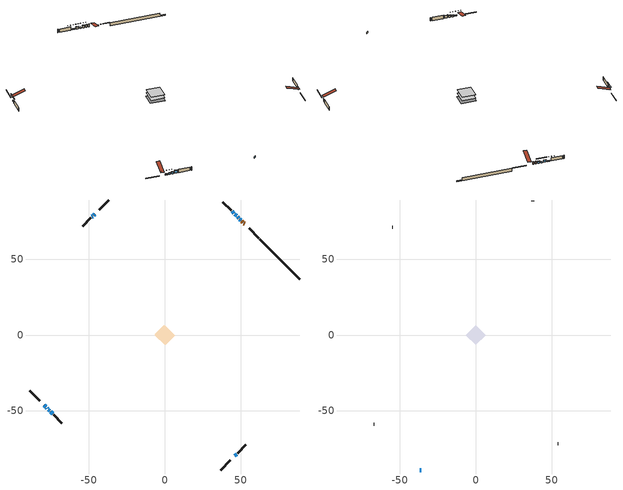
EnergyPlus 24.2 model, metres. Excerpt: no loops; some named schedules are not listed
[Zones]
conditioned space
 floor adiabatic (AdiabaticFloorConstruction): -6.5,0 0,6.5 6.5,0 0,-6.5 z0.92
 floor foundation (Slab1 construction): -6.55,0.54 -0.54,6.55 6.55,-0.54 0.54,-6.55 z-1.46
 wall outside (RimJoist1 construction): 36.79,-88.82 43.21,-82.4 / -88.82,-36.79 -82.4,-43.21 / -36.79,88.82 -43.21,82.4 / 61.95,63.66 55.53,70.08 z0.92:1.22
 wall outside (AdiabaticWallConstruction 1): 52.55,73.06 51.93,73.68 / 51.27,74.33 50.8,74.81 z0.92:2.95
 wall outside (AdiabaticWallConstruction): 50.15,75.46 49.32,76.29 / 47.25,78.35 46.12,79.49 z0.92:2.42; 48.66,76.94 47.91,77.7 / -46.19,79.42 -46.75,78.86 / -79.42,-46.19 -78.45,-47.16 / 45.46,80.14 44.33,81.28 z0.92:1.71; -47.4,78.2 -47.94,77.66 z0.92:2.29; 46.19,-79.42 47.23,-78.37 z0.92:2.44; -77.79,-47.82 -77.18,-48.43 z0.92:1.96; -76.52,-49.08 -75.7,-49.91 z0.92:2.27; -75.04,-50.57 -73.75,-51.86 z0.92:3
 wall outside (Wall1 construction): 47.89,-77.72 53.29,-72.31 / -73.09,-52.52 -67.69,-57.92 / -48.6,77.01 -54,71.6 / 43.68,81.93 38.27,87.34 z0.92:3.36
 wall foundation (FoundationWall1 construction): 62.61,63,-1.46 62.61,63,0.92 86.2,39.41,0.92 86.2,39.41,-0.47 88.82,36.79,-0.47 88.82,36.79,-1.46
 window (WindowConstruction): 50.15,75.46 49.32,76.29 z0.92:2.42
 window (WindowConstruction 8): 48.66,76.94 47.91,77.7 z0.92:1.71
 window (WindowConstruction 9): -46.19,79.42 -46.75,78.86 z0.92:1.71
 window (WindowConstruction 10): -79.42,-46.19 -78.45,-47.16 z0.92:1.71
 window (WindowConstruction 1): 47.25,78.35 46.12,79.49 z0.92:2.42
 window (WindowConstruction 2): -47.4,78.2 -47.94,77.66 z0.92:2.29
 window (WindowConstruction 3): 46.19,-79.42 47.23,-78.38 z0.92:2.44
 window (WindowConstruction 4): -77.79,-47.82 -77.18,-48.43 z0.92:1.96
 window (WindowConstruction 5): -76.52,-49.08 -75.7,-49.91 z0.92:2.27
 window (WindowConstruction 6): -75.04,-50.57 -73.75,-51.86 z0.92:3
 window (WindowConstruction 7): 45.46,80.14 44.33,81.27 z0.92:1.71
 door (Door): 52.55,73.06 51.93,73.68 z0.92:2.95
 door (Door 1): 51.27,74.33 50.8,74.8 z0.92:2.95
 ceiling adiabatic (AdiabaticFloorConstruction): 0,-6.5 6.5,0 0,6.5 -6.5,0 z0.92
attic - vented
 floor to conditioned space (Floor1 construction Reversed): -6.49,0 0,6.49 6.49,0 0,-6.49 z3.36
 wall outside (AdiabaticWallConstruction): -36.79,-88.82 -35.84,-88.82 z0.92:2.14
 wall outside (Wall2 construction): 53.95,-71.66 54.12,-71.49 / -67.03,-58.58 -66.86,-58.75 / -54.66,70.95 -54.83,70.78 / 37.62,87.99 37.45,88.16 z0.92:3.36
 window (WindowConstruction 11): -36.79,-88.82 -35.84,-88.82 z0.92:2.14
 roof outside (Roof1 construction): 45.53,-80.07,3.36 39.21,-73.75,6.34 37.54,-75.41,6.34 43.87,-81.74,3.36; -80.07,-45.53,3.36 -73.75,-39.21,6.34 -75.41,-37.54,6.34 -81.74,-43.87,3.36; -45.53,80.07,3.36 -39.21,73.75,6.34 -37.54,75.41,6.34 -43.87,81.74,3.36; 53.21,72.4,3.36 46.88,66.07,6.34 48.55,64.41,6.34 54.87,70.73,3.36
shading: 49.19,76.41 50.27,75.33 50.48,75.55 49.4,76.63 z2.6; 45.84,79.77 50.73,74.87 50.95,75.08 46.05,79.98 z4.64; -48.82,76.79 -44.12,81.49 -44.33,81.7 -49.03,77 z4.64; -76.38,-49.23 -81.49,-44.12 -81.7,-44.33 -76.59,-49.44 z4.64; 45.99,79.61 47.38,78.23 47.59,78.44 46.2,79.82 z2.6; -48.07,77.54 -47.28,78.33 -47.49,78.54 -48.28,77.75 z2.47; 47.36,-78.25 46.06,-79.54 46.27,-79.75 47.57,-78.46 z2.62; -77.05,-48.55 -77.92,-47.69 -78.13,-47.9 -77.26,-48.77 z2.14; -75.57,-50.04 -76.65,-48.96 -76.86,-49.17 -75.78,-50.25 z2.45; -73.62,-51.99 -75.17,-50.44 -75.38,-50.65 -73.83,-52.2 z3.18; 42.26,83.35 47.54,78.07 47.75,78.28 42.47,83.56 z4.64
[Building]
Building 1: Terrain=Suburbs
[Site:Location]
Mont Joli AP_QC: Latitude {deg}=48.61; Longitude {deg}=-68.21; Time Zone {hr}=-5; Elevation {m}=52; Keep Site Location Information=Yes
[Site:GroundTemperature:Shallow]
-0.843868, -3.04892, -3.2255, -2.1791, 2.02165, 6.20283, 9.82768, 12.1239, 12.319, 10.4514, 6.91898, 2.86606
[Site:WaterMainsTemperature]
Calculation Method=Schedule; Temperature Schedule=mains temperature schedule
[Material] Roughness=Rough; Thermal Absorptance=0.9
Name | Thickness {m} | Conductivity {W/m-K} | Density {kg/m3} | Specific Heat {J/kg-K} | Solar Absorptance | Visible Absorptance
asphalt or fiberglass shingles | 0.00635 | 0.162714 | 1121.4 | 1465.45 | 0.4 | 0.4
ceiling loosefill ins | 0.338667 | 0.0480833 | 16.02 | 1046.75 | 0.7 | 0.7
ceiling stud and cavity | 0.1397 | 0.178687 | 65.682 | 1177.47 | 0.7 | 0.7
concrete 4.0 in. | 0.1016 | 1.803125 | 2242.8 | 837.4 | 0.7 | 0.7
concrete 8.0 in. | 0.2032 | 1.803125 | 2242.8 | 837.4 | 0.7 | 0.7
door material | 0.04445 | 0.0451087 | 512.64 | 1214.23 | 0.7 | 0.7
exterior vertical ins | 0.0789742 | 0.029427 | 32.04 | 1214.23 | 0.7 | 0.7
floor covering | 0.0127 | 0.0433444 | 54.468 | 1339.84 | 0.6 | 0.6
floor rigid ins; wall rigid ins 1 | 0.512978 | 0.029427 | 32.04 | 1214.23 | 0.7 | 0.7
floor stud and cavity | 0.1397 | 1.75129 | 37.0049 | 1207.88 | 0.7 | 0.7
furniture material conditioned space 1 | 0.1524 | 0.115458 | 640.8 | 1214.23 | 0.6 | 0.6
gypsum board | 0.0127 | 0.160291 | 801 | 837.4 | 0.6 | 0.6
gypsum board 1 | 0.0127 | 0.160291 | 801 | 837.4 | 0.7 | 0.7
osb sheathing 0.5 in. | 0.0127 | 0.115458 | 512.64 | 1214.23 | 0.7 | 0.7
osb sheathing 0.75 in. | 0.01905 | 0.115458 | 512.64 | 1214.23 | 0.7 | 0.7
osb sheathing 2.0 in. | 0.0508 | 0.115458 | 512.64 | 1214.23 | 0.7 | 0.7
rim joist rigid ins; wall rigid ins | 0.051816 | 0.029427 | 32.04 | 1214.23 | 0.7 | 0.7
rim joist stud and cavity | 0.0508 | 0.0296329 | 125.044 | 1163.47 | 0.6 | 0.6
wall stud and cavity | 0.1397 | 0.0861437 | 139.0536 | 1170.24 | 0.7 | 0.7
wall stud and cavity 1 | 0.0889 | 6.9971 | 50.32683 | 1063.81 | 0.6 | 0.6
wall stud and cavity 2 | 0.0889 | 0.380278 | 52.3479 | 1209.89 | 0.7 | 0.7
wall stud and cavity 3 | 0.0889 | 0.391764 | 83.0341 | 1211.67 | 0.7 | 0.7
wood siding | 0.0254 | 0.102417 | 544.68 | 1172.36 | 0.4 | 0.4
wood siding 1 | 0.00254 | 0.102417 | 544.68 | 1172.36 | 0.4 | 0.4
wood siding 2; wood siding 3; wood siding 4 | 0.0254 | 0.102417 | 544.68 | 1172.36 | 0.7 | 0.7
[WindowMaterial:SimpleGlazingSystem]
Name | U-Factor {W/m2-K} | Solar Heat Gain Coefficient
WindowMaterial | 1.797087 | 0.4
WindowMaterial 1 | 1.75904 | 0.42
WindowMaterial 10 | 1.87431 | 0.38
WindowMaterial 11 | 3.83719 | 0.68
WindowMaterial 2 | 1.88112 | 0.37
WindowMaterial 3 | 1.76643 | 0.42
WindowMaterial 4 | 1.88964 | 0.37
WindowMaterial 5 | 1.80901 | 0.4
WindowMaterial 6 | 1.683527 | 0.42
WindowMaterial 7 | 1.859545 | 0.38
WindowMaterial 8 | 1.90383 | 0.37
WindowMaterial 9 | 1.95153 | 0.35
[Construction]
AdiabaticFloorConstruction: floor stud and cavity, floor rigid ins, osb sheathing 0.75 in., floor covering
AdiabaticWallConstruction: wood siding 3, wall rigid ins 1, wall stud and cavity 2, gypsum board
AdiabaticWallConstruction 1: wood siding 4, wall rigid ins 1, wall stud and cavity 2, gypsum board
Door; Door 1: door material
Floor1 construction Reversed: gypsum board, ceiling stud and cavity, ceiling loosefill ins
FoundationWall1 construction: concrete 8.0 in., gypsum board 1
furniture construction conditioned space 1: furniture material conditioned space 1
PartitionWallConstruction: gypsum board, wall stud and cavity 3, gypsum board
RimJoist1 construction: wood siding 2, rim joist rigid ins, osb sheathing 2.0 in., rim joist stud and cavity
Roof1 construction: asphalt or fiberglass shingles
Slab1 construction: concrete 4.0 in.
Wall1 construction: wood siding, wall rigid ins, osb sheathing 0.5 in., wall stud and cavity, gypsum board
Wall2 construction: wood siding 1, wall stud and cavity 1
WindowConstruction: WindowMaterial
WindowConstruction 1: WindowMaterial 1
WindowConstruction 10: WindowMaterial 10
WindowConstruction 11: WindowMaterial 11
WindowConstruction 2: WindowMaterial 2
WindowConstruction 3: WindowMaterial 3
WindowConstruction 4: WindowMaterial 4
WindowConstruction 5: WindowMaterial 5
WindowConstruction 6: WindowMaterial 6
WindowConstruction 7: WindowMaterial 7
WindowConstruction 8: WindowMaterial 8
WindowConstruction 9: WindowMaterial 9
[Zone] Multiplier=1; Part of Total Floor Area=Yes
Name | Volume {m3}
attic - vented | 40.837
conditioned space | 434.5
[Space]
Name | Zone | Volume {m3}
attic - vented 1 | attic - vented | 40.837
conditioned space 1 | conditioned space | 434.5
[ZoneInfiltration:EffectiveLeakageArea]
infil attic - vented 1: Zone or Space=attic - vented 1; Schedule=Always On Discrete; Effective Air Leakage Area {cm2}=2934.26; Stack Coefficient=0.000377005; Wind Coefficient=1.31188e-05
[ZoneMixing]
whole house fan mix: Zone or Space=attic - vented; Schedule=Always On Continuous; Design Flow Rate Calculation Method=Flow/Zone; Design Flow Rate {m3/s}=0; Source Zone or Space=conditioned space
[SurfaceProperty:ExposedFoundationPerimeter]
Slab1: Exposed Perimeter Calculation Method=TotalExposedPerimeter; Total Exposed Perimeter {m}=37.065
[InternalMass] Zone or ZoneList=conditioned space; Space or SpaceList=conditioned space 1
Name | Construction | Surface Area {m2}
furniture mass conditioned space 1 | furniture construction conditioned space 1 | 67.8798
partition wall mass | PartitionWallConstruction | 169.699
[Lights]
interior lighting: Zone or ZoneList or Space or SpaceList=conditioned space 1; Schedule=interior lighting schedule; Design Level Calculation Method=LightingLevel; Lighting Level {W}=343.2; Return Air Fraction=0; Fraction Radiant=0.6; Fraction Visible=0.2; Fraction Replaceable=1
[People]
occupants: Zone or ZoneList or Space or SpaceList=conditioned space 1; Number of People Schedule=occupants schedule; Number of People Calculation Method=People; Number of People=3; Fraction Radiant=0.314171; Sensible Heat Fraction=0.56303; Activity Level Schedule=occupants activity schedule; Carbon Dioxide Generation Rate {m3/s-W}=0; Enable ASHRAE 55 Comfort Warnings=No; Mean Radiant Temperature Calculation Type=EnclosureAveraged
[ElectricEquipment] Zone or ZoneList or Space or SpaceList=conditioned space 1; Design Level Calculation Method=EquipmentLevel
Name | Schedule | Design Level {W} | Fraction Latent | Fraction Radiant | Fraction Lost
clothes dryer | clothes dryer schedule | 140.772 | 0.015 | 0.081 | 0.85
clothes washer | clothes washer schedule | 32.1985 | 0.03 | 0.162 | 0.7
cooking range | cooking range schedule | 215.147 | 0.08 | 0.432 | 0.2
dishwasher | dishwasher schedule | 66.8632 | 0.3 | 0.18 | 0.4
fridge | fridge schedule | 72.9452 | 0 | 0.6 | 0
mech vent house fan | mech vent house fan schedule | 17.7233 | 0 | 0 | 0.5
mech vent house fan cfis | mech vent house fan cfis schedule | 0 | 0 | 0 | 0
mech vent range fan 0 | mech vent range fan 0 schedule | 150 | 0 | 0 | 1
misc plug loads | misc plug loads schedule | 494.7 | 0.045 | 0.513 | 0.1
whole house fan | Always On Discrete | 0 | 0 | 0 | 1
[OtherEquipment] Zone or ZoneList or Space or SpaceList=conditioned space 1; Design Level Calculation Method=EquipmentLevel
Name | Fuel Type | Schedule | Design Level {W} | Fraction Latent | Fraction Radiant | Fraction Lost
clothes dryer 1 | Electricity | clothes dryer schedule | 0 | 0.015 | 0.081 | 0.85
cooking range 1 | Electricity | cooking range schedule | 0 | 0.08 | 0.432 | 0.2
general water use latent | None | general water use schedule | 62.594 | 1 | 0 | 0
general water use sensible | None | general water use schedule | -61.6891 | 0 | 0.6 | 0
mech vent house fan latent load | None | Always On Discrete | 0 | 1 | 0 | 0
mech vent house fan sensible load | None | Always On Discrete | 0 | 0 | 0 | 0
water heater energy adjustment1 | Electricity | Always On Discrete | 0.01 | 0 | 0 | 1
[ZoneInfiltration:DesignFlowRate] Zone or ZoneList or Space or SpaceList=conditioned space 1; Schedule=Always On Discrete; Design Flow Rate Calculation Method=Flow/Zone; Design Flow Rate {m3/s}=0
infil flow; natural vent flow; whole house fan flow
[ZoneControl:Thermostat]
conditioned space Thermostat: Zone or ZoneList=conditioned space; Control Type Schedule=conditioned space Thermostat Schedule; Control 1=conditioned space temperature setpoint; Temperature Difference Between Cutout And Setpoint {deltaC}=0
[ThermostatSetpoint:DualSetpoint]
conditioned space temperature setpoint: Heating Setpoint Temperature Schedule=heating setpoint; Cooling Setpoint Temperature Schedule=cooling setpoint
[Zone equipment]
conditioned space: electric baseboard
[Foundation:Kiva]
Foundation Kiva 1: Initial Indoor Air Temperature {C}=18; Wall Height Above Grade {m}=0.920008; Wall Depth Below Slab {m}=0.2032; Custom Block Material Name 1=exterior vertical ins; Custom Block Depth 1 {m}=2.38; Custom Block X Position 1 {m}=0.2159; Custom Block Z Position 1 {m}=0
[Foundation:Kiva:Settings]
Soil Conductivity {W/m-K}=0.849921; Soil Density {kg/m3}=1842.3; Soil Specific Heat {J/kg-K}=418.7; Ground Solar Absorptivity=0.9; Ground Thermal Absorptivity=0.9; Ground Surface Roughness {m}=0.03; Far-Field Width {m}=40; Deep-Ground Boundary Condition=ZeroFlux; Deep-Ground Depth {m}=40; Minimum Cell Dimension {m}=0.2; Maximum Cell Growth Coefficient=3; Simulation Timestep=Timestep
[Exterior:Lights]
exterior lighting: Schedule=exterior lighting schedule; Design Level {W}=75.6
[EnergyManagementSystem:Sensor] Output:Variable or Output:Meter Index Key=conditioned space
Name | Output:Variable or Output:Meter
conditioned_space_clg_unmet_s | Zone Cooling Setpoint Not Met Time
conditioned_space_htg_unmet_s | Zone Heating Setpoint Not Met Time
fridge_tin_s; tin_s; tin_s_1 | Zone Mean Air Temperature
tout_s | Zone Outdoor Air Drybulb Temperature
win_s | Zone Air Humidity Ratio
[Schedule:Constant]
Name | Hourly Value
Always On Continuous; mech vent house fan schedule; mech vent house fan cfis schedule; Always On Discrete | 1
occupants activity schedule | 117.228
fridge schedule | 0
[Schedule:Week:Daily]
interior lighting schedule Week Rule - Jan1-Jan27: interior lighting schedule day, interior lighting schedule day, interior lighting schedule day, interior lighting schedule day, interior lighting schedule day, interior lighting schedule day, interior lighting schedule day, interior lighting schedule default day, interior lighting schedule default day, interior lighting schedule default day, interior lighting schedule default day, interior lighting schedule default day
interior lighting schedule Week Rule - Jan28-Feb3: interior lighting schedule day, interior lighting schedule day, interior lighting schedule day, interior lighting schedule day, interior lighting schedule day 1, interior lighting schedule day 1, interior lighting schedule day 1, interior lighting schedule default day, interior lighting schedule default day, interior lighting schedule default day, interior lighting schedule default day, interior lighting schedule default day
interior lighting schedule Week Rule - Feb4-Feb24: interior lighting schedule day 1, interior lighting schedule day 1, interior lighting schedule day 1, interior lighting schedule day 1, interior lighting schedule day 1, interior lighting schedule day 1, interior lighting schedule day 1, interior lighting schedule default day, interior lighting schedule default day, interior lighting schedule default day, interior lighting schedule default day, interior lighting schedule default day
interior lighting schedule Week Rule - Feb25-Mar3: interior lighting schedule day 1, interior lighting schedule day 1, interior lighting schedule day 1, interior lighting schedule day 1, interior lighting schedule day 2, interior lighting schedule day 2, interior lighting schedule day 2, interior lighting schedule default day, interior lighting schedule default day, interior lighting schedule default day, interior lighting schedule default day, interior lighting schedule default day
interior lighting schedule Week Rule - Mar4-Mar31: interior lighting schedule day 2, interior lighting schedule day 2, interior lighting schedule day 2, interior lighting schedule day 2, interior lighting schedule day 2, interior lighting schedule day 2, interior lighting schedule day 2, interior lighting schedule default day, interior lighting schedule default day, interior lighting schedule default day, interior lighting schedule default day, interior lighting schedule default day
interior lighting schedule Week Rule - Apr1-Apr28: interior lighting schedule day 3, interior lighting schedule day 3, interior lighting schedule day 3, interior lighting schedule day 3, interior lighting schedule day 3, interior lighting schedule day 3, interior lighting schedule day 3, interior lighting schedule default day, interior lighting schedule default day, interior lighting schedule default day, interior lighting schedule default day, interior lighting schedule default day
interior lighting schedule Week Rule - Apr29-May5: interior lighting schedule day 3, interior lighting schedule day 3, interior lighting schedule day 4, interior lighting schedule day 4, interior lighting schedule day 4, interior lighting schedule day 4, interior lighting schedule day 4, interior lighting schedule default day, interior lighting schedule default day, interior lighting schedule default day, interior lighting schedule default day, interior lighting schedule default day
interior lighting schedule Week Rule - May6-May26: interior lighting schedule day 4, interior lighting schedule day 4, interior lighting schedule day 4, interior lighting schedule day 4, interior lighting schedule day 4, interior lighting schedule day 4, interior lighting schedule day 4, interior lighting schedule default day, interior lighting schedule default day, interior lighting schedule default day, interior lighting schedule default day, interior lighting schedule default day
interior lighting schedule Week Rule - May27-Jun2: interior lighting schedule day 4, interior lighting schedule day 4, interior lighting schedule day 4, interior lighting schedule day 4, interior lighting schedule day 4, interior lighting schedule day 5, interior lighting schedule day 5, interior lighting schedule default day, interior lighting schedule default day, interior lighting schedule default day, interior lighting schedule default day, interior lighting schedule default day
interior lighting schedule Week Rule - Jun3-Jun30: interior lighting schedule day 5, interior lighting schedule day 5, interior lighting schedule day 5, interior lighting schedule day 5, interior lighting schedule day 5, interior lighting schedule day 5, interior lighting schedule day 5, interior lighting schedule default day, interior lighting schedule default day, interior lighting schedule default day, interior lighting schedule default day, interior lighting schedule default day
interior lighting schedule Week Rule - Jul1-Jul28: interior lighting schedule day 6, interior lighting schedule day 6, interior lighting schedule day 6, interior lighting schedule day 6, interior lighting schedule day 6, interior lighting schedule day 6, interior lighting schedule day 6, interior lighting schedule default day, interior lighting schedule default day, interior lighting schedule default day, interior lighting schedule default day, interior lighting schedule default day
interior lighting schedule Week Rule - Jul29-Aug4: interior lighting schedule day 6, interior lighting schedule day 6, interior lighting schedule day 6, interior lighting schedule day 7, interior lighting schedule day 7, interior lighting schedule day 7, interior lighting schedule day 7, interior lighting schedule default day, interior lighting schedule default day, interior lighting schedule default day, interior lighting schedule default day, interior lighting schedule default day
interior lighting schedule Week Rule - Aug5-Aug25: interior lighting schedule day 7, interior lighting schedule day 7, interior lighting schedule day 7, interior lighting schedule day 7, interior lighting schedule day 7, interior lighting schedule day 7, interior lighting schedule day 7, interior lighting schedule default day, interior lighting schedule default day, interior lighting schedule default day, interior lighting schedule default day, interior lighting schedule default day
interior lighting schedule Week Rule - Aug26-Sep1: interior lighting schedule day 7, interior lighting schedule day 7, interior lighting schedule day 7, interior lighting schedule day 7, interior lighting schedule day 7, interior lighting schedule day 7, interior lighting schedule day 8, interior lighting schedule default day, interior lighting schedule default day, interior lighting schedule default day, interior lighting schedule default day, interior lighting schedule default day
interior lighting schedule Week Rule - Sep2-Sep29: interior lighting schedule day 8, interior lighting schedule day 8, interior lighting schedule day 8, interior lighting schedule day 8, interior lighting schedule day 8, interior lighting schedule day 8, interior lighting schedule day 8, interior lighting schedule default day, interior lighting schedule default day, interior lighting schedule default day, interior lighting schedule default day, interior lighting schedule default day
interior lighting schedule Week Rule - Sep30-Oct6: interior lighting schedule day 8, interior lighting schedule day 9, interior lighting schedule day 9, interior lighting schedule day 9, interior lighting schedule day 9, interior lighting schedule day 9, interior lighting schedule day 9, interior lighting schedule default day, interior lighting schedule default day, interior lighting schedule default day, interior lighting schedule default day, interior lighting schedule default day
interior lighting schedule Week Rule - Oct7-Oct27: interior lighting schedule day 9, interior lighting schedule day 9, interior lighting schedule day 9, interior lighting schedule day 9, interior lighting schedule day 9, interior lighting schedule day 9, interior lighting schedule day 9, interior lighting schedule default day, interior lighting schedule default day, interior lighting schedule default day, interior lighting schedule default day, interior lighting schedule default day
interior lighting schedule Week Rule - Oct28-Nov3: interior lighting schedule day 9, interior lighting schedule day 9, interior lighting schedule day 9, interior lighting schedule day 9, interior lighting schedule day 10, interior lighting schedule day 10, interior lighting schedule day 10, interior lighting schedule default day, interior lighting schedule default day, interior lighting schedule default day, interior lighting schedule default day, interior lighting schedule default day
interior lighting schedule Week Rule - Nov4-Nov24: interior lighting schedule day 10, interior lighting schedule day 10, interior lighting schedule day 10, interior lighting schedule day 10, interior lighting schedule day 10, interior lighting schedule day 10, interior lighting schedule day 10, interior lighting schedule default day, interior lighting schedule default day, interior lighting schedule default day, interior lighting schedule default day, interior lighting schedule default day
interior lighting schedule Week Rule - Nov25-Dec1: interior lighting schedule day 10, interior lighting schedule day 10, interior lighting schedule day 10, interior lighting schedule day 10, interior lighting schedule day 10, interior lighting schedule day 10, interior lighting schedule day 11, interior lighting schedule default day, interior lighting schedule default day, interior lighting schedule default day, interior lighting schedule default day, interior lighting schedule default day
interior lighting schedule Week Rule - Dec2-Dec31: interior lighting schedule day 11, interior lighting schedule day 11, interior lighting schedule day 11, interior lighting schedule day 11, interior lighting schedule day 11, interior lighting schedule day 11, interior lighting schedule day 11, interior lighting schedule default day, interior lighting schedule default day, interior lighting schedule default day, interior lighting schedule default day, interior lighting schedule default day
occupants schedule Week Rule - Jan1-Dec31: occupants schedule day, occupants schedule day, occupants schedule day, occupants schedule day, occupants schedule day, occupants schedule day, occupants schedule day, occupants schedule default day, occupants schedule default day, occupants schedule default day, occupants schedule default day, occupants schedule default day
clothes dryer schedule Week Rule - Jan1-Dec31: clothes dryer schedule day, clothes dryer schedule day, clothes dryer schedule day, clothes dryer schedule day, clothes dryer schedule day, clothes dryer schedule day, clothes dryer schedule day, clothes dryer schedule default day, clothes dryer schedule default day, clothes dryer schedule default day, clothes dryer schedule default day, clothes dryer schedule default day
clothes washer schedule Week Rule - Jan1-Dec31: clothes washer schedule day, clothes washer schedule day, clothes washer schedule day, clothes washer schedule day, clothes washer schedule day, clothes washer schedule day, clothes washer schedule day, clothes washer schedule default day, clothes washer schedule default day, clothes washer schedule default day, clothes washer schedule default day, clothes washer schedule default day
cooking range schedule Week Rule - Jan1-Dec31: cooking range schedule day, cooking range schedule day, cooking range schedule day, cooking range schedule day, cooking range schedule day, cooking range schedule day, cooking range schedule day, cooking range schedule default day, cooking range schedule default day, cooking range schedule default day, cooking range schedule default day, cooking range schedule default day
dishwasher schedule Week Rule - Jan1-Dec31: dishwasher schedule day, dishwasher schedule day, dishwasher schedule day, dishwasher schedule day, dishwasher schedule day, dishwasher schedule day, dishwasher schedule day, dishwasher schedule default day, dishwasher schedule default day, dishwasher schedule default day, dishwasher schedule default day, dishwasher schedule default day
mech vent range fan 0 schedule Week Rule - Jan1-Dec31: mech vent range fan 0 schedule day, mech vent range fan 0 schedule day, mech vent range fan 0 schedule day, mech vent range fan 0 schedule day, mech vent range fan 0 schedule day, mech vent range fan 0 schedule day, mech vent range fan 0 schedule day, mech vent range fan 0 schedule default day, mech vent range fan 0 schedule default day, mech vent range fan 0 schedule default day, mech vent range fan 0 schedule default day, mech vent range fan 0 schedule default day
misc plug loads schedule Week Rule - Jan1-Dec31: misc plug loads schedule day, misc plug loads schedule day, misc plug loads schedule day, misc plug loads schedule day, misc plug loads schedule day, misc plug loads schedule day, misc plug loads schedule day, misc plug loads schedule default day, misc plug loads schedule default day, misc plug loads schedule default day, misc plug loads schedule default day, misc plug loads schedule default day
general water use schedule Week Rule - Jan1-Dec31: general water use schedule day, general water use schedule day, general water use schedule day, general water use schedule day, general water use schedule day, general water use schedule day, general water use schedule day, general water use schedule default day, general water use schedule default day, general water use schedule default day, general water use schedule default day, general water use schedule default day
exterior lighting schedule Week Rule - Jan1-Jan27: exterior lighting schedule day, exterior lighting schedule day, exterior lighting schedule day, exterior lighting schedule day, exterior lighting schedule day, exterior lighting schedule day, exterior lighting schedule day, exterior lighting schedule default day, exterior lighting schedule default day, exterior lighting schedule default day, exterior lighting schedule default day, exterior lighting schedule default day
exterior lighting schedule Week Rule - Jan28-Feb3: exterior lighting schedule day, exterior lighting schedule day, exterior lighting schedule day, exterior lighting schedule day, exterior lighting schedule day 1, exterior lighting schedule day 1, exterior lighting schedule day 1, exterior lighting schedule default day, exterior lighting schedule default day, exterior lighting schedule default day, exterior lighting schedule default day, exterior lighting schedule default day
exterior lighting schedule Week Rule - Feb4-Feb24: exterior lighting schedule day 1, exterior lighting schedule day 1, exterior lighting schedule day 1, exterior lighting schedule day 1, exterior lighting schedule day 1, exterior lighting schedule day 1, exterior lighting schedule day 1, exterior lighting schedule default day, exterior lighting schedule default day, exterior lighting schedule default day, exterior lighting schedule default day, exterior lighting schedule default day
exterior lighting schedule Week Rule - Feb25-Mar3: exterior lighting schedule day 1, exterior lighting schedule day 1, exterior lighting schedule day 1, exterior lighting schedule day 1, exterior lighting schedule day 2, exterior lighting schedule day 2, exterior lighting schedule day 2, exterior lighting schedule default day, exterior lighting schedule default day, exterior lighting schedule default day, exterior lighting schedule default day, exterior lighting schedule default day
exterior lighting schedule Week Rule - Mar4-Mar31: exterior lighting schedule day 2, exterior lighting schedule day 2, exterior lighting schedule day 2, exterior lighting schedule day 2, exterior lighting schedule day 2, exterior lighting schedule day 2, exterior lighting schedule day 2, exterior lighting schedule default day, exterior lighting schedule default day, exterior lighting schedule default day, exterior lighting schedule default day, exterior lighting schedule default day
exterior lighting schedule Week Rule - Apr1-Apr28: exterior lighting schedule day 3, exterior lighting schedule day 3, exterior lighting schedule day 3, exterior lighting schedule day 3, exterior lighting schedule day 3, exterior lighting schedule day 3, exterior lighting schedule day 3, exterior lighting schedule default day, exterior lighting schedule default day, exterior lighting schedule default day, exterior lighting schedule default day, exterior lighting schedule default day
exterior lighting schedule Week Rule - Apr29-May5: exterior lighting schedule day 3, exterior lighting schedule day 3, exterior lighting schedule day 4, exterior lighting schedule day 4, exterior lighting schedule day 4, exterior lighting schedule day 4, exterior lighting schedule day 4, exterior lighting schedule default day, exterior lighting schedule default day, exterior lighting schedule default day, exterior lighting schedule default day, exterior lighting schedule default day
exterior lighting schedule Week Rule - May6-May26: exterior lighting schedule day 4, exterior lighting schedule day 4, exterior lighting schedule day 4, exterior lighting schedule day 4, exterior lighting schedule day 4, exterior lighting schedule day 4, exterior lighting schedule day 4, exterior lighting schedule default day, exterior lighting schedule default day, exterior lighting schedule default day, exterior lighting schedule default day, exterior lighting schedule default day
exterior lighting schedule Week Rule - May27-Jun2: exterior lighting schedule day 4, exterior lighting schedule day 4, exterior lighting schedule day 4, exterior lighting schedule day 4, exterior lighting schedule day 4, exterior lighting schedule day 5, exterior lighting schedule day 5, exterior lighting schedule default day, exterior lighting schedule default day, exterior lighting schedule default day, exterior lighting schedule default day, exterior lighting schedule default day
exterior lighting schedule Week Rule - Jun3-Jun30: exterior lighting schedule day 5, exterior lighting schedule day 5, exterior lighting schedule day 5, exterior lighting schedule day 5, exterior lighting schedule day 5, exterior lighting schedule day 5, exterior lighting schedule day 5, exterior lighting schedule default day, exterior lighting schedule default day, exterior lighting schedule default day, exterior lighting schedule default day, exterior lighting schedule default day
exterior lighting schedule Week Rule - Jul1-Jul28: exterior lighting schedule day 6, exterior lighting schedule day 6, exterior lighting schedule day 6, exterior lighting schedule day 6, exterior lighting schedule day 6, exterior lighting schedule day 6, exterior lighting schedule day 6, exterior lighting schedule default day, exterior lighting schedule default day, exterior lighting schedule default day, exterior lighting schedule default day, exterior lighting schedule default day
exterior lighting schedule Week Rule - Jul29-Aug4: exterior lighting schedule day 6, exterior lighting schedule day 6, exterior lighting schedule day 6, exterior lighting schedule day 7, exterior lighting schedule day 7, exterior lighting schedule day 7, exterior lighting schedule day 7, exterior lighting schedule default day, exterior lighting schedule default day, exterior lighting schedule default day, exterior lighting schedule default day, exterior lighting schedule default day
exterior lighting schedule Week Rule - Aug5-Aug25: exterior lighting schedule day 7, exterior lighting schedule day 7, exterior lighting schedule day 7, exterior lighting schedule day 7, exterior lighting schedule day 7, exterior lighting schedule day 7, exterior lighting schedule day 7, exterior lighting schedule default day, exterior lighting schedule default day, exterior lighting schedule default day, exterior lighting schedule default day, exterior lighting schedule default day
exterior lighting schedule Week Rule - Aug26-Sep1: exterior lighting schedule day 7, exterior lighting schedule day 7, exterior lighting schedule day 7, exterior lighting schedule day 7, exterior lighting schedule day 7, exterior lighting schedule day 7, exterior lighting schedule day 8, exterior lighting schedule default day, exterior lighting schedule default day, exterior lighting schedule default day, exterior lighting schedule default day, exterior lighting schedule default day
exterior lighting schedule Week Rule - Sep2-Sep29: exterior lighting schedule day 8, exterior lighting schedule day 8, exterior lighting schedule day 8, exterior lighting schedule day 8, exterior lighting schedule day 8, exterior lighting schedule day 8, exterior lighting schedule day 8, exterior lighting schedule default day, exterior lighting schedule default day, exterior lighting schedule default day, exterior lighting schedule default day, exterior lighting schedule default day
exterior lighting schedule Week Rule - Sep30-Oct6: exterior lighting schedule day 8, exterior lighting schedule day 9, exterior lighting schedule day 9, exterior lighting schedule day 9, exterior lighting schedule day 9, exterior lighting schedule day 9, exterior lighting schedule day 9, exterior lighting schedule default day, exterior lighting schedule default day, exterior lighting schedule default day, exterior lighting schedule default day, exterior lighting schedule default day
exterior lighting schedule Week Rule - Oct7-Oct27: exterior lighting schedule day 9, exterior lighting schedule day 9, exterior lighting schedule day 9, exterior lighting schedule day 9, exterior lighting schedule day 9, exterior lighting schedule day 9, exterior lighting schedule day 9, exterior lighting schedule default day, exterior lighting schedule default day, exterior lighting schedule default day, exterior lighting schedule default day, exterior lighting schedule default day
exterior lighting schedule Week Rule - Oct28-Nov3: exterior lighting schedule day 9, exterior lighting schedule day 9, exterior lighting schedule day 9, exterior lighting schedule day 9, exterior lighting schedule day 10, exterior lighting schedule day 10, exterior lighting schedule day 10, exterior lighting schedule default day, exterior lighting schedule default day, exterior lighting schedule default day, exterior lighting schedule default day, exterior lighting schedule default day
exterior lighting schedule Week Rule - Nov4-Nov24: exterior lighting schedule day 10, exterior lighting schedule day 10, exterior lighting schedule day 10, exterior lighting schedule day 10, exterior lighting schedule day 10, exterior lighting schedule day 10, exterior lighting schedule day 10, exterior lighting schedule default day, exterior lighting schedule default day, exterior lighting schedule default day, exterior lighting schedule default day, exterior lighting schedule default day
[Schedule:Year]
interior lighting schedule: interior lighting schedule Week Rule - Jan1-Jan27, 1, 1, 1, 27, interior lighting schedule Week Rule - Jan28-Feb3, 1, 28, 2, 3, interior lighting schedule Week Rule - Feb4-Feb24, 2, 4, 2, 24, interior lighting schedule Week Rule - Feb25-Mar3, 2, 25, 3, 3, interior lighting schedule Week Rule - Mar4-Mar31, 3, 4, 3, 31, interior lighting schedule Week Rule - Apr1-Apr28, 4, 1, 4, 28, interior lighting schedule Week Rule - Apr29-May5, 4, 29, 5, 5, interior lighting schedule Week Rule - May6-May26, 5, 6, 5, 26, interior lighting schedule Week Rule - May27-Jun2, 5, 27, 6, 2, interior lighting schedule Week Rule - Jun3-Jun30, 6, 3, 6, 30, interior lighting schedule Week Rule - Jul1-Jul28, 7, 1, 7, 28, interior lighting schedule Week Rule - Jul29-Aug4, 7, 29, 8, 4, interior lighting schedule Week Rule - Aug5-Aug25, 8, 5, 8, 25, interior lighting schedule Week Rule - Aug26-Sep1, 8, 26, 9, 1, interior lighting schedule Week Rule - Sep2-Sep29, 9, 2, 9, 29, interior lighting schedule Week Rule - Sep30-Oct6, 9, 30, 10, 6, interior lighting schedule Week Rule - Oct7-Oct27, 10, 7, 10, 27, interior lighting schedule Week Rule - Oct28-Nov3, 10, 28, 11, 3, interior lighting schedule Week Rule - Nov4-Nov24, 11, 4, 11, 24, interior lighting schedule Week Rule - Nov25-Dec1, 11, 25, 12, 1, interior lighting schedule Week Rule - Dec2-Dec31, 12, 2, 12, 31
occupants schedule: occupants schedule Week Rule - Jan1-Dec31, 1, 1, 12, 31
clothes dryer schedule: clothes dryer schedule Week Rule - Jan1-Dec31, 1, 1, 12, 31
clothes washer schedule: clothes washer schedule Week Rule - Jan1-Dec31, 1, 1, 12, 31
cooking range schedule: cooking range schedule Week Rule - Jan1-Dec31, 1, 1, 12, 31
dishwasher schedule: dishwasher schedule Week Rule - Jan1-Dec31, 1, 1, 12, 31
mech vent range fan 0 schedule: mech vent range fan 0 schedule Week Rule - Jan1-Dec31, 1, 1, 12, 31
misc plug loads schedule: misc plug loads schedule Week Rule - Jan1-Dec31, 1, 1, 12, 31
general water use schedule: general water use schedule Week Rule - Jan1-Dec31, 1, 1, 12, 31
exterior lighting schedule: exterior lighting schedule Week Rule - Jan1-Jan27, 1, 1, 1, 27, exterior lighting schedule Week Rule - Jan28-Feb3, 1, 28, 2, 3, exterior lighting schedule Week Rule - Feb4-Feb24, 2, 4, 2, 24, exterior lighting schedule Week Rule - Feb25-Mar3, 2, 25, 3, 3, exterior lighting schedule Week Rule - Mar4-Mar31, 3, 4, 3, 31, exterior lighting schedule Week Rule - Apr1-Apr28, 4, 1, 4, 28, exterior lighting schedule Week Rule - Apr29-May5, 4, 29, 5, 5, exterior lighting schedule Week Rule - May6-May26, 5, 6, 5, 26, exterior lighting schedule Week Rule - May27-Jun2, 5, 27, 6, 2, exterior lighting schedule Week Rule - Jun3-Jun30, 6, 3, 6, 30, exterior lighting schedule Week Rule - Jul1-Jul28, 7, 1, 7, 28, exterior lighting schedule Week Rule - Jul29-Aug4, 7, 29, 8, 4, exterior lighting schedule Week Rule - Aug5-Aug25, 8, 5, 8, 25, exterior lighting schedule Week Rule - Aug26-Sep1, 8, 26, 9, 1, exterior lighting schedule Week Rule - Sep2-Sep29, 9, 2, 9, 29, exterior lighting schedule Week Rule - Sep30-Oct6, 9, 30, 10, 6, exterior lighting schedule Week Rule - Oct7-Oct27, 10, 7, 10, 27, exterior lighting schedule Week Rule - Oct28-Nov3, 10, 28, 11, 3, exterior lighting schedule Week Rule - Nov4-Nov24, 11, 4, 11, 24, exterior lighting schedule Week Rule - Nov25-Dec1, 11, 25, 12, 1, exterior lighting schedule Week Rule - Dec2-Dec31, 12, 2, 12, 31
[Schedule:Compact]
conditioned space Thermostat Schedule: Through: 12/31, For: AllDays, Until: 24:00, 4
mains temperature schedule: Through: 01/01, For: AllDays, Until: 24:00, 4.55833, Through: 01/02, For: AllDays, Until: 24:00, 4.48833, Through: 01/03, For: AllDays, Until: 24:00, 4.41944, Through: 01/04, For: AllDays, Until: 24:00, 4.35111, Through: 01/05, For: AllDays, Until: 24:00, 4.28389, Through: 01/06, For: AllDays, Until: 24:00, 4.21778, Through: 01/07, For: AllDays, Until: 24:00, 4.15278, Through: 01/08, For: AllDays, Until: 24:00, 4.08889, Through: 01/09, For: AllDays, Until: 24:00, 4.02611, Through: 01/10, For: AllDays, Until: 24:00, 3.96444, Through: 01/11, For: AllDays, Until: 24:00, 3.90333, Through: 01/12, For: AllDays, Until: 24:00, 3.84389, Through: 01/13, For: AllDays, Until: 24:00, 3.78556, Through: 01/14, For: AllDays, Until: 24:00, 3.72833, Through: 01/15, For: AllDays, Until: 24:00, 3.67222, Through: 01/16, For: AllDays, Until: 24:00, 3.61722, Through: 01/17, For: AllDays, Until: 24:00, 3.56333, Through: 01/18, For: AllDays, Until: 24:00, 3.51111, Through: 01/19, For: AllDays, Until: 24:00, 3.46, Through: 01/20, For: AllDays, Until: 24:00, 3.41, Through: 01/21, For: AllDays, Until: 24:00, 3.36111, Through: 01/22, For: AllDays, Until: 24:00, 3.31389, Through: 01/23, For: AllDays, Until: 24:00, 3.26778, Through: 01/24, For: AllDays, Until: 24:00, 3.22278, Through: 01/25, For: AllDays, Until: 24:00, 3.17944, Through: 01/26, For: AllDays, Until: 24:00, 3.13722, Through: 01/27, For: AllDays, Until: 24:00, 3.09667, Through: 01/28, For: AllDays, Until: 24:00, 3.05722, Through: 01/29, For: AllDays, Until: 24:00, 3.01944, Through: 01/30, For: AllDays, Until: 24:00, 2.98278, Through: 01/31, For: AllDays, Until: 24:00, 2.94778, Through: 02/01, For: AllDays, Until: 24:00, 2.91389, Through: 02/02, For: AllDays, Until: 24:00, 2.88167, Through: 02/03, For: AllDays, Until: 24:00, 2.85056, Through: 02/04, For: AllDays, Until: 24:00, 2.82111, Through: 02/05, For: AllDays, Until: 24:00, 2.79278, Through: 02/06, For: AllDays, Until: 24:00, 2.76667, Through: 02/07, For: AllDays, Until: 24:00, 2.74111, Through: 02/08, For: AllDays, Until: 24:00, 2.71778, Through: 02/09, For: AllDays, Until: 24:00, 2.69556, Through: 02/10, For: AllDays, Until: 24:00, 2.675, Through: 02/11, For: AllDays, Until: 24:00, 2.65556, Through: 02/12, For: AllDays, Until: 24:00, 2.63833, Through: 02/13, For: AllDays, Until: 24:00, 2.62222, Through: 02/14, For: AllDays, Until: 24:00, 2.60722, Through: 02/15, For: AllDays, Until: 24:00, 2.59389, Through: 02/16, For: AllDays, Until: 24:00, 2.58278, Through: 02/17, For: AllDays, Until: 24:00, 2.57222, Through: 02/18, For: AllDays, Until: 24:00, 2.56389, Through: 02/19, For: AllDays, Until: 24:00, 2.55667, Through: 02/20, For: AllDays, Until: 24:00, 2.55111, Through: 02/21, For: AllDays, Until: 24:00, 2.54722, Through: 02/22, For: AllDays, Until: 24:00, 2.545, Through: 02/23, For: AllDays, Until: 24:00, 2.54389, Through: 02/24, For: AllDays, Until: 24:00, 2.54444, Through: 02/25, For: AllDays, Until: 24:00, 2.54667, Through: 02/26, For: AllDays, Until: 24:00, 2.55056, Through: 02/27, For: AllDays, Until: 24:00, 2.55556, Through: 02/28, For: AllDays, Until: 24:00, 2.56222, Through: 03/01, For: AllDays, Until: 24:00, 2.57056, Through: 03/02, For: AllDays, Until: 24:00, 2.58, Through: 03/03, For: AllDays, Until: 24:00, 2.59167, Through: 03/04, For: AllDays, Until: 24:00, 2.60444, Through: 03/05, For: AllDays, Until: 24:00, 2.61889, Through: 03/06, For: AllDays, Until: 24:00, 2.63444, Through: 03/07, For: AllDays, Until: 24:00, 2.65167, Through: 03/08, For: AllDays, Until: 24:00, 2.67056, Through: 03/09, For: AllDays, Until: 24:00, 2.69111, Through: 03/10, For: AllDays, Until: 24:00, 2.71278, Through: 03/11, For: AllDays, Until: 24:00, 2.73611, Through: 03/12, For: AllDays, Until: 24:00, 2.76111, Through: 03/13, For: AllDays, Until: 24:00, 2.78722, Through: 03/14, For: AllDays, Until: 24:00, 2.815, Through: 03/15, For: AllDays, Until: 24:00, 2.84389, Through: 03/16, For: AllDays, Until: 24:00, 2.87444, Through: 03/17, For: AllDays, Until: 24:00, 2.90667, Through: 03/18, For: AllDays, Until: 24:00, 2.94, Through: 03/19, For: AllDays, Until: 24:00, 2.975, Through: 03/20, For: AllDays, Until: 24:00, 3.01111, Through: 03/21, For: AllDays, Until: 24:00, 3.04889, Through: 03/22, For: AllDays, Until: 24:00, 3.08833, Through: 03/23, For: AllDays, Until: 24:00, 3.12833, Through: 03/24, For: AllDays, Until: 24:00, 3.17056, Through: 03/25, For: AllDays, Until: 24:00, 3.21333, Through: 03/26, For: AllDays, Until: 24:00, 3.25778, Through: 03/27, For: AllDays, Until: 24:00, 3.30389, Through: 03/28, For: AllDays, Until: 24:00, 3.35111, Through: 03/29, For: AllDays, Until: 24:00, 3.39944, Through: 03/30, For: AllDays, Until: 24:00, 3.44889, Through: 03/31, For: AllDays, Until: 24:00, 3.5, Through: 04/01, For: AllDays, Until: 24:00, 3.55222, Through: 04/02, For: AllDays, Until: 24:00, 3.60556, Through: 04/03, For: AllDays, Until: 24:00, 3.66, Through: 04/04, For: AllDays, Until: 24:00, 3.71611, Through: 04/05, For: AllDays, Until: 24:00, 3.77278, Through: 04/06, For: AllDays, Until: 24:00, 3.83111, Through: 04/07, For: AllDays, Until: 24:00, 3.89056, Through: 04/08, For: AllDays, Until: 24:00, 3.95111, Through: 04/09, For: AllDays, Until: 24:00, 4.01278, Through: 04/10, For: AllDays, Until: 24:00, 4.075, Through: 04/11, For: AllDays, Until: 24:00, 4.13889, Through: 04/12, For: AllDays, Until: 24:00, 4.20389, Through: 04/13, For: AllDays, Until: 24:00, 4.27, Through: 04/14, For: AllDays, Until: 24:00, 4.33667, Through: 04/15, For: AllDays, Until: 24:00, 4.40444, Through: 04/16, For: AllDays, Until: 24:00, 4.47333, Through: 04/17, For: AllDays, Until: 24:00, 4.54333, Through: 04/18, For: AllDays, Until: 24:00, 4.61389, Through: 04/19, For: AllDays, Until: 24:00, 4.68556, Through: 04/20, For: AllDays, Until: 24:00, 4.75833, Through: 04/21, For: AllDays, Until: 24:00, 4.83167, Through: 04/22, For: AllDays, Until: 24:00, 4.90611, Through: 04/23, For: AllDays, Until: 24:00, 4.98111, Through: 04/24, For: AllDays, Until: 24:00, 5.05722, Through: 04/25, For: AllDays, Until: 24:00, 5.13389, Through: 04/26, For: AllDays, Until: 24:00, 5.21167, Through: 04/27, For: AllDays, Until: 24:00, 5.29, Through: 04/28, For: AllDays, Until: 24:00, 5.36889, Through: 04/29, For: AllDays, Until: 24:00, 5.44833, Through: 04/30, For: AllDays, Until: 24:00, 5.52889, Through: 05/01, For: AllDays, Until: 24:00, 5.61, Through: 05/02, For: AllDays, Until: 24:00, 5.69111, Through: 05/03, For: AllDays, Until: 24:00, 5.77333, Through: 05/04, For: AllDays, Until: 24:00, 5.85667, Through: 05/05, For: AllDays, Until: 24:00, 5.94, Through: 05/06, For: AllDays, Until: 24:00, 6.02389, Through: 05/07, For: AllDays, Until: 24:00, 6.10778, Through: 05/08, For: AllDays, Until: 24:00, 6.19278, Through: 05/09, For: AllDays, Until: 24:00, 6.27833, Through: 05/10, For: AllDays, Until: 24:00, 6.36389, Through: 05/11, For: AllDays, Until: 24:00, 6.45, Through: 05/12, For: AllDays, Until: 24:00, 6.53667, Through: 05/13, For: AllDays, Until: 24:00, 6.62333, Through: 05/14, For: AllDays, Until: 24:00, 6.71056, Through: 05/15, For: AllDays, Until: 24:00, 6.79778, Through: 05/16, For: AllDays, Until: 24:00, 6.88556, Through: 05/17, For: AllDays, Until: 24:00, 6.97389, Through: 05/18, For: AllDays, Until: 24:00, 7.06222, Through: 05/19, For: AllDays, Until: 24:00, 7.15056, Through: 05/20, For: AllDays, Until: 24:00, 7.23889, Through: 05/21, For: AllDays, Until: 24:00, 7.32778, Through: 05/22, For: AllDays, Until: 24:00, 7.41667, Through: 05/23, For: AllDays, Until: 24:00, 7.50556, Through: 05/24, For: AllDays, Until: 24:00, 7.59444, Through: 05/25, For: AllDays, Until: 24:00, 7.68333, Through: 05/26, For: AllDays, Until: 24:00, 7.77278, Through: 05/27, For: AllDays, Until: 24:00, 7.86167, Through: 05/28, For: AllDays, Until: 24:00, 7.95056, Through: 05/29, For: AllDays, Until: 24:00, 8.03944, Through: 05/30, For: AllDays, Until: 24:00, 8.12833, Through: 05/31, For: AllDays, Until: 24:00, 8.21722, Through: 06/01, For: AllDays, Until: 24:00, 8.30556, Through: 06/02, For: AllDays, Until: 24:00, 8.39389, Through: 06/03, For: AllDays, Until: 24:00, 8.48222, Through: 06/04, For: AllDays, Until: 24:00, 8.57, Through: 06/05, For: AllDays, Until: 24:00, 8.65778, Through: 06/06, For: AllDays, Until: 24:00, 8.745, Through: 06/07, For: AllDays, Until: 24:00, 8.83222, Through: 06/08, For: AllDays, Until: 24:00, 8.91889, Through: 06/09, For: AllDays, Until: 24:00, 9.00556, Through: 06/10, For: AllDays, Until: 24:00, 9.09167, Through: 06/11, For: AllDays, Until: 24:00, 9.17722, Through: 06/12, For: AllDays, Until: 24:00, 9.26222, Through: 06/13, For: AllDays, Until: 24:00, 9.34722, Through: 06/14, For: AllDays, Until: 24:00, 9.43111, Through: 06/15, For: AllDays, Until: 24:00, 9.515, Through: 06/16, For: AllDays, Until: 24:00, 9.59833, Through: 06/17, For: AllDays, Until: 24:00, 9.68111, Through: 06/18, For: AllDays, Until: 24:00, 9.76333, Through: 06/19, For: AllDays, Until: 24:00, 9.84444, Through: 06/20, For: AllDays, Until: 24:00, 9.92556, Through: 06/21, For: AllDays, Until: 24:00, 10.0056, Through: 06/22, For: AllDays, Until: 24:00, 10.085, Through: 06/23, For: AllDays, Until: 24:00, 10.1639, Through: 06/24, For: AllDays, Until: 24:00, 10.2422, Through: 06/25, For: AllDays, Until: 24:00, 10.3194, Through: 06/26, For: AllDays, Until: 24:00, 10.3961, Through: 06/27, For: AllDays, Until: 24:00, 10.4717, Through: 06/28, For: AllDays, Until: 24:00, 10.5467, Through: 06/29, For: AllDays, Until: 24:00, 10.6206, Through: 06/30, For: AllDays, Until: 24:00, 10.6939, Through: 07/01, For: AllDays, Until: 24:00, 10.7667, Through: 07/02, For: AllDays, Until: 24:00, 10.8378, Through: 07/03, For: AllDays, Until: 24:00, 10.9083, Through: 07/04, For: AllDays, Until: 24:00, 10.9783, Through: 07/05, For: AllDays, Until: 24:00, 11.0467, Through: 07/06, For: AllDays, Until: 24:00, 11.1144, Through: 07/07, For: AllDays, Until: 24:00, 11.1811, Through: 07/08, For: AllDays, Until: 24:00, 11.2467, Through: 07/09, For: AllDays, Until: 24:00, 11.3111, Through: 07/10, For: AllDays, Until: 24:00, 11.375, Through: 07/11, For: AllDays, Until: 24:00, 11.4372, Through: 07/12, For: AllDays, Until: 24:00, 11.4989, Through: 07/13, For: AllDays, Until: 24:00, 11.5589, Through: 07/14, For: AllDays, Until: 24:00, 11.6178, Through: 07/15, For: AllDays, Until: 24:00, 11.6761, Through: 07/16, For: AllDays, Until: 24:00, 11.7328, Through: 07/17, For: AllDays, Until: 24:00, 11.7883, Through: 07/18, For: AllDays, Until: 24:00, 11.8428, Through: 07/19, For: AllDays, Until: 24:00, 11.8956, Through: 07/20, For: AllDays, Until: 24:00, 11.9478, Through: 07/21, For: AllDays, Until: 24:00, 11.9983, Through: 07/22, For: AllDays, Until: 24:00, 12.0478, Through: 07/23, For: AllDays, Until: 24:00, 12.0956, Through: 07/24, For: AllDays, Until: 24:00, 12.1428, Through: 07/25, For: AllDays, Until: 24:00, 12.1883, Through: 07/26, For: AllDays, Until: 24:00, 12.2322, Through: 07/27, For: AllDays, Until: 24:00, 12.275, Through: 07/28, For: AllDays, Until: 24:00, 12.3167, Through: 07/29, For: AllDays, Until: 24:00, 12.3567, Through: 07/30, For: AllDays, Until: 24:00, 12.3956, Through: 07/31, For: AllDays, Until: 24:00, 12.4328, Through: 08/01, For: AllDays, Until: 24:00, 12.4689, Through: 08/02, For: AllDays, Until: 24:00, 12.5033, Through: 08/03, For: AllDays, Until: 24:00, 12.5367, Through: 08/04, For: AllDays, Until: 24:00, 12.5683, Through: 08/05, For: AllDays, Until: 24:00, 12.5983, Through: 08/06, For: AllDays, Until: 24:00, 12.6272, Through: 08/07, For: AllDays, Until: 24:00, 12.6544, Through: 08/08, For: AllDays, Until: 24:00, 12.6806, Through: 08/09, For: AllDays, Until: 24:00, 12.705, Through: 08/10, For: AllDays, Until: 24:00, 12.7278, Through: 08/11, For: AllDays, Until: 24:00, 12.7494, Through: 08/12, For: AllDays, Until: 24:00, 12.7694, Through: 08/13, For: AllDays, Until: 24:00, 12.7878, Through: 08/14, For: AllDays, Until: 24:00, 12.805, Through: 08/15, For: AllDays, Until: 24:00, 12.8206, Through: 08/16, For: AllDays, Until: 24:00, 12.8344, Through: 08/17, For: AllDays, Until: 24:00, 12.8467, Through: 08/18, For: AllDays, Until: 24:00, 12.8578, Through: 08/19, For: AllDays, Until: 24:00, 12.8672, Through: 08/20, For: AllDays, Until: 24:00, 12.875, Through: 08/21, For: AllDays, Until: 24:00, 12.8817, Through: 08/22, For: AllDays, Until: 24:00, 12.8867, Through: 08/23, For: AllDays, Until: 24:00, 12.89, Through: 08/24, For: AllDays, Until: 24:00, 12.8917, Through: 08/25, For: AllDays, Until: 24:00, 12.8917, Through: 08/26, For: AllDays, Until: 24:00, 12.8906, Through: 08/27, For: AllDays, Until: 24:00, 12.8878, Through: 08/28, For: AllDays, Until: 24:00, 12.8833, Through: 08/29, For: AllDays, Until: 24:00, 12.8772, Through: 08/30, For: AllDays, Until: 24:00, 12.87, Through: 08/31, For: AllDays, Until: 24:00, 12.8611, Through: 09/01, For: AllDays, Until: 24:00, 12.8506, Through: 09/02, For: AllDays, Until: 24:00, 12.8389, Through: 09/03, For: AllDays, Until: 24:00, 12.825, Through: 09/04, For: AllDays, Until: 24:00, 12.81, Through: 09/05, For: AllDays, Until: 24:00, 12.7939, Through: 09/06, For: AllDays, Until: 24:00, 12.7756, Through: 09/07, For: AllDays, Until: 24:00, 12.7561, Through: 09/08, For: AllDays, Until: 24:00, 12.735, Through: 09/09, For: AllDays, Until: 24:00, 12.7128, Through: 09/10, For: AllDays, Until: 24:00, 12.6889, Through: 09/11, For: AllDays, Until: 24:00, 12.6633, Through: 09/12, For: AllDays, Until: 24:00, 12.6367, Through: 09/13, For: AllDays, Until: 24:00, 12.6078, Through: 09/14, For: AllDays, Until: 24:00, 12.5783, Through: 09/15, For: AllDays, Until: 24:00, 12.5472, Through: 09/16, For: AllDays, Until: 24:00, 12.5144, Through: 09/17, For: AllDays, Until: 24:00, 12.48, Through: 09/18, For: AllDays, Until: 24:00, 12.4444, Through: 09/19, For: AllDays, Until: 24:00, 12.4078, Through: 09/20, For: AllDays, Until: 24:00, 12.3694, Through: 09/21, For: AllDays, Until: 24:00, 12.33, Through: 09/22, For: AllDays, Until: 24:00, 12.2889, Through: 09/23, For: AllDays, Until: 24:00, 12.2467, Through: 09/24, For: AllDays, Until: 24:00, 12.2028, Through: 09/25, For: AllDays, Until: 24:00, 12.1578, Through: 09/26, For: AllDays, Until: 24:00, 12.1111, Through: 09/27, For: AllDays, Until: 24:00, 12.0633, Through: 09/28, For: AllDays, Until: 24:00, 12.0144, Through: 09/29, For: AllDays, Until: 24:00, 11.9644, Through: 09/30, For: AllDays, Until: 24:00, 11.9128, Through: 10/01, For: AllDays, Until: 24:00, 11.86, Through: 10/02, For: AllDays, Until: 24:00, 11.8061, Through: 10/03, For: AllDays, Until: 24:00, 11.7511, Through: 10/04, For: AllDays, Until: 24:00, 11.6944, Through: 10/05, For: AllDays, Until: 24:00, 11.6372, Through: 10/06, For: AllDays, Until: 24:00, 11.5783, Through: 10/07, For: AllDays, Until: 24:00, 11.5183, Through: 10/08, For: AllDays, Until: 24:00, 11.4578, Through: 10/09, For: AllDays, Until: 24:00, 11.3956, Through: 10/10, For: AllDays, Until: 24:00, 11.3322, Through: 10/11, For: AllDays, Until: 24:00, 11.2678, Through: 10/12, For: AllDays, Until: 24:00, 11.2028, Through: 10/13, For: AllDays, Until: 24:00, 11.1367, Through: 10/14, For: AllDays, Until: 24:00, 11.0689, Through: 10/15, For: AllDays, Until: 24:00, 11.0006, Through: 10/16, For: AllDays, Until: 24:00, 10.9317, Through: 10/17, For: AllDays, Until: 24:00, 10.8611, Through: 10/18, For: AllDays, Until: 24:00, 10.79, Through: 10/19, For: AllDays, Until: 24:00, 10.7178, Through: 10/20, For: AllDays, Until: 24:00, 10.645, Through: 10/21, For: AllDays, Until: 24:00, 10.5711, Through: 10/22, For: AllDays, Until: 24:00, 10.4961, Through: 10/23, For: AllDays, Until: 24:00, 10.4211, Through: 10/24, For: AllDays, Until: 24:00, 10.3444, Through: 10/25, For: AllDays, Until: 24:00, 10.2672, Through: 10/26, For: AllDays, Until: 24:00, 10.1894, Through: 10/27, For: AllDays, Until: 24:00, 10.1111, Through: 10/28, For: AllDays, Until: 24:00, 10.0317, Through: 10/29, For: AllDays, Until: 24:00, 9.95167, Through: 10/30, For: AllDays, Until: 24:00, 9.87111, Through: 10/31, For: AllDays, Until: 24:00, 9.79, Through: 11/01, For: AllDays, Until: 24:00, 9.70778, Through: 11/02, For: AllDays, Until: 24:00, 9.62556, Through: 11/03, For: AllDays, Until: 24:00, 9.54222, Through: 11/04, For: AllDays, Until: 24:00, 9.45889, Through: 11/05, For: AllDays, Until: 24:00, 9.37444, Through: 11/06, For: AllDays, Until: 24:00, 9.29, Through: 11/07, For: AllDays, Until: 24:00, 9.205, Through: 11/08, For: AllDays, Until: 24:00, 9.11944, Through: 11/09, For: AllDays, Until: 24:00, 9.03389, Through: 11/10, For: AllDays, Until: 24:00, 8.94722, Through: 11/11, For: AllDays, Until: 24:00, 8.86056, Through: 11/12, For: AllDays, Until: 24:00, 8.77389, Through: 11/13, For: AllDays, Until: 24:00, 8.68611, Through: 11/14, For: AllDays, Until: 24:00, 8.59889, Through: 11/15, For: AllDays, Until: 24:00, 8.51111, Through: 11/16, For: AllDays, Until: 24:00, 8.42278, Through: 11/17, For: AllDays, Until: 24:00, 8.33444, Through: 11/18, For: AllDays, Until: 24:00, 8.24611, Through: 11/19, For: AllDays, Until: 24:00, 8.15722, Through: 11/20, For: AllDays, Until: 24:00, 8.06833, Through: 11/21, For: AllDays, Until: 24:00, 7.97944, Through: 11/22, For: AllDays, Until: 24:00, 7.89056, Through: 11/23, For: AllDays, Until: 24:00, 7.80167, Through: 11/24, For: AllDays, Until: 24:00, 7.71278, Through: 11/25, For: AllDays, Until: 24:00, 7.62389, Through: 11/26, For: AllDays, Until: 24:00, 7.53444, Through: 11/27, For: AllDays, Until: 24:00, 7.44556, Through: 11/28, For: AllDays, Until: 24:00, 7.35667, Through: 11/29, For: AllDays, Until: 24:00, 7.26778, Through: 11/30, For: AllDays, Until: 24:00, 7.17944, Through: 12/01, For: AllDays, Until: 24:00, 7.09111, Through: 12/02, For: AllDays, Until: 24:00, 7.00278, Through: 12/03, For: AllDays, Until: 24:00, 6.91444, Through: 12/04, For: AllDays, Until: 24:00, 6.82667, Through: 12/05, For: AllDays, Until: 24:00, 6.73889, Through: 12/06, For: AllDays, Until: 24:00, 6.65167, Through: 12/07, For: AllDays, Until: 24:00, 6.565, Through: 12/08, For: AllDays, Until: 24:00, 6.47833, Through: 12/09, For: AllDays, Until: 24:00, 6.39222, Through: 12/10, For: AllDays, Until: 24:00, 6.30611, Through: 12/11, For: AllDays, Until: 24:00, 6.22056, Through: 12/12, For: AllDays, Until: 24:00, 6.13556, Through: 12/13, For: AllDays, Until: 24:00, 6.05111, Through: 12/14, For: AllDays, Until: 24:00, 5.96722, Through: 12/15, For: AllDays, Until: 24:00, 5.88389, Through: 12/16, For: AllDays, Until: 24:00, 5.80056, Through: 12/17, For: AllDays, Until: 24:00, 5.71833, Through: 12/18, For: AllDays, Until: 24:00, 5.63667, Through: 12/19, For: AllDays, Until: 24:00, 5.555, Through: 12/20, For: AllDays, Until: 24:00, 5.47444, Through: 12/21, For: AllDays, Until: 24:00, 5.395, Through: 12/22, For: AllDays, Until: 24:00, 5.31556, Through: 12/23, For: AllDays, Until: 24:00, 5.23722, Through: 12/24, For: AllDays, Until: 24:00, 5.15944, Through: 12/25, For: AllDays, Until: 24:00, 5.08222, Through: 12/26, For: AllDays, Until: 24:00, 5.00611, Through: 12/27, For: AllDays, Until: 24:00, 4.93056, Through: 12/28, For: AllDays, Until: 24:00, 4.85611, Through: 12/29, For: AllDays, Until: 24:00, 4.78222, Through: 12/30, For: AllDays, Until: 24:00, 4.70944, Through: 12/31, For: AllDays, Until: 24:00, 4.63722
